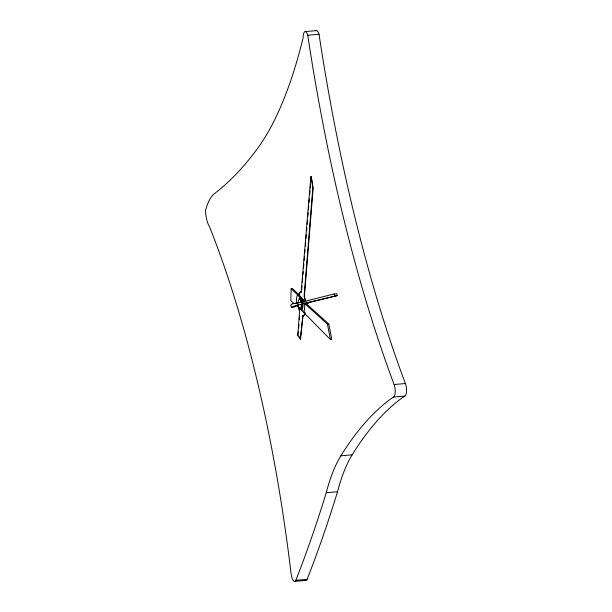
<?xml version="1.0" encoding="UTF-8"?>
<svg xmlns="http://www.w3.org/2000/svg" width="612" height="612" viewBox="0 0 612 612"><rect width="100%" height="100%" fill="white"/><g stroke="black" fill="none" stroke-linecap="round" stroke-linejoin="round"><path stroke-width="0.92" d="M302.374 298.985L298.962 294.785L292.475 288.558L291.144 288.673L290.838 300.637L293.928 303.606M298.029 302.764L298.847 299.123L300.928 298.778M298.098 304.875L298.985 307.974L300.194 308.976L301.135 307.4L301.341 304.011L337.235 295.611L336.784 293.752L334.129 293.982L303.055 301.762L304.822 301.609M300.431 339.01L302.925 315.57L300.431 339.01L297.753 335.322L299.589 311.447L298.059 306.237M298.365 331.62L297.753 335.322M298.648 327.948L298.931 324.276M299.283 319.678L299.566 316.006M305.38 301.563L304.095 296.285L312.808 188.075L311.21 176.623L313.145 188.052L304.432 296.254L305.709 301.532M301.196 291.779L310.873 176.654M301.693 289.843L302.007 286.041M302.328 282.231L302.649 278.429M302.971 274.62L303.208 271.766M303.529 267.964L303.85 264.155M304.172 260.352L304.485 256.543M304.807 252.741L305.051 249.887M305.365 246.078L305.686 242.275M306.008 238.466L306.329 234.664M306.65 230.854L306.887 228.001M307.209 224.199L307.53 220.389M307.851 216.587L308.165 212.777M308.41 209.924L308.731 206.122M309.045 202.312L309.366 198.51M309.687 194.7L310.009 190.898M310.246 188.045L310.567 184.235M310.888 180.433L311.21 176.623M304.883 312.219L304.202 314.859L303.338 315.754M302.588 315.601L304.133 315.432L305.12 312.824M300.706 291.909L301.532 291.748L300.01 292.398L298.633 294.816L304.248 301.731M301.28 291.794L298.985 293.951M298.641 302.818L292.605 303.72L290.731 304.868L291.335 307.346L293.99 307.117L298.136 305.342L295.481 305.572L291.335 307.346M295.481 305.572L303.116 303.858M298.549 304.99L296.805 305.457L330.472 339.606L331.796 339.492L328.805 324.054L305.893 303.315L337.235 295.611M330.472 339.606L327.474 324.169L304.569 303.43L302.672 303.896A5.317 1.675 85 0 1 301.119 308.815M305.304 31.579L316.58 30.6M307.132 579.312L295.848 580.291A9.18 2.892 85 0 1 291.052 573.421A595.338 187.425 85 0 0 209.335 226.318A15.667 4.934 85 0 1 205.494 210.482A73.585 23.164 85 0 1 214.514 193.591A1054.545 331.995 85 0 0 256.948 149.297A512.496 161.346 85 0 0 303.131 37.799A8.522 2.685 85 0 1 304.807 31.694A8.522 2.685 85 0 1 307.744 35.251L319.028 34.272A762.59 240.08 85 0 0 405.396 383.533A7.482 2.356 85 0 1 406.475 391.542A7.482 2.356 85 0 1 404.685 396.086A861.658 271.269 85 0 0 352.16 454.838A205.028 64.551 85 0 0 337.533 491.757A1541.008 485.148 85 0 1 307.132 579.312A9.18 2.892 85 0 1 304.914 579.985M298.962 294.785L297.639 294.908L291.144 288.673M299.498 298.97L302.496 298.993L299.161 298.931M299.842 299.222L300.178 299.681L302.833 299.452M300.285 299.911L302.94 299.681L304.585 301.701L301.93 301.93L303.238 303.544L308.716 303.07M300.178 299.681L300.492 300.331L303.147 300.102L302.94 299.681M300.492 300.331L300.767 301.142L302.535 300.989M292.605 303.72L294.372 303.567M296.95 303.284L295.175 303.437L303.254 301.815L297.639 294.908A8.331 2.624 85 0 0 296.506 303.322M301.372 305.25L303.139 305.097M301.295 306.405L303.07 306.252M301.135 307.4L302.902 307.247M300.882 308.188L302.649 308.035M300.561 308.723L302.336 308.57M299.788 308.93L301.961 308.823M302.841 315.731L303.422 315.754M303.093 315.784L303.667 315.731M327.474 324.169L328.805 324.054M307.744 35.251A762.59 240.08 85 0 0 394.113 384.512L405.396 383.533M295.848 580.291A1541.008 485.148 85 0 0 326.25 492.737A205.028 64.551 85 0 1 340.876 455.818A861.658 271.269 85 0 1 393.409 397.066L404.685 396.086M340.876 455.818L352.16 454.838M326.25 492.737L337.533 491.757M294.586 581.4L305.87 580.421M301.02 308.486L302.955 310.353M298.618 336.034L300.76 338.979M298.641 307.079L299.666 310.552M302.32 301.961L301.502 299.566A5.034 1.584 85 0 0 300.171 299.008M300.767 301.142L300.997 302.076M334.129 293.982L334.58 295.841M394.113 384.512A7.482 2.356 85 0 1 395.191 392.522A7.482 2.356 85 0 1 393.409 397.066M305.893 303.315A12.186 3.833 85 0 1 305.939 304.164M316.083 30.715A8.522 2.685 85 0 1 319.028 34.272M304.569 303.43A12.186 3.833 85 0 1 303.889 312.304"/></g></svg>
